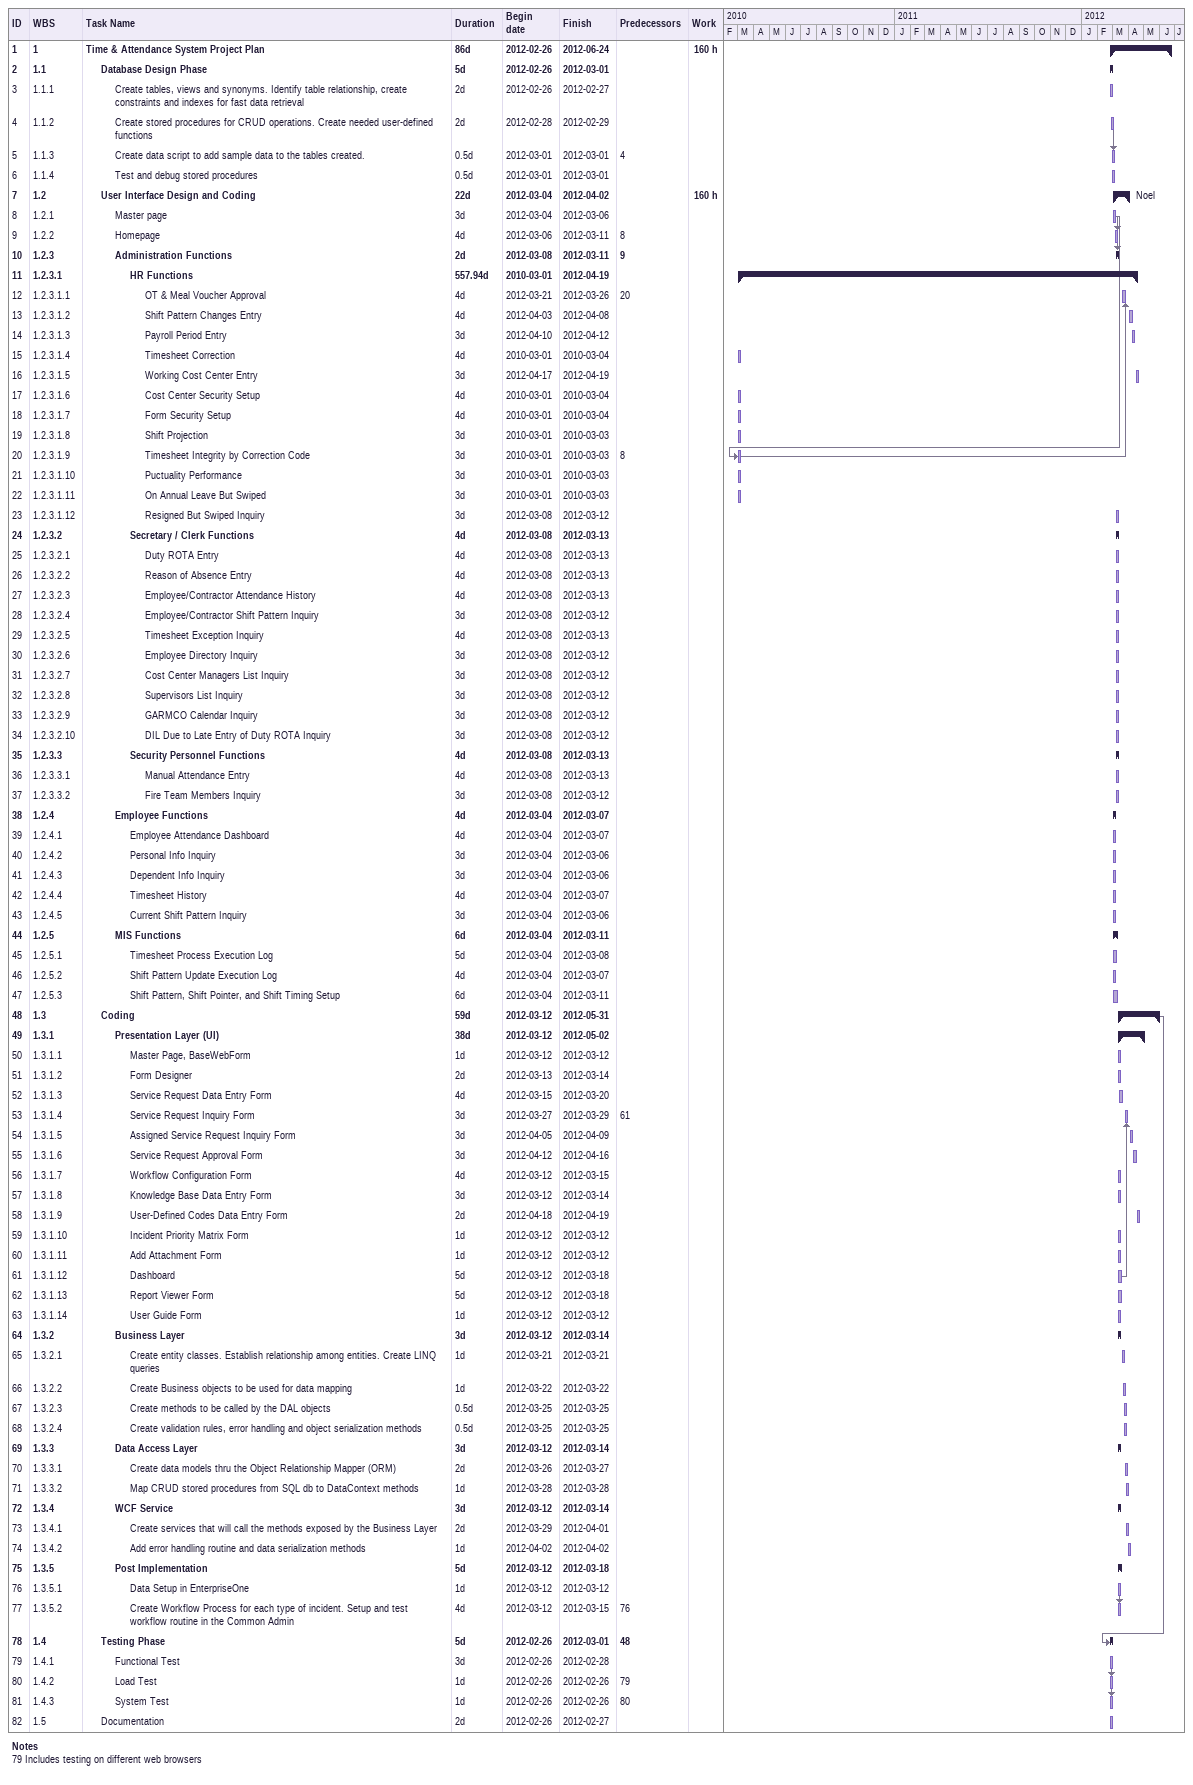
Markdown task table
| ID | WBS | Task | Duration | Start | Finish | Predecessors | Resources | Work (h) |
|---|---|---|---|---|---|---|---|---|
| 1 | 1 | **Time & Attendance System Project Plan** | 86d | 2012-02-26 | 2012-06-24 |  |  | 160 |
| 2 | 1.1 | **Database Design Phase** | 5d | 2012-02-26 | 2012-03-01 |  |  |  |
| 3 | 1.1.1 | Create tables, views and synonyms. Identify table relationship, create constraints and indexes for fast data retrieval | 2d | 2012-02-26 | 2012-02-27 |  |  |  |
| 4 | 1.1.2 | Create stored procedures for CRUD operations. Create needed user-defined functions | 2d | 2012-02-28 | 2012-02-29 |  |  |  |
| 5 | 1.1.3 | Create data script to add sample data to the tables created. | 0.5d | 2012-03-01 | 2012-03-01 | 4 |  |  |
| 6 | 1.1.4 | Test and debug stored procedures | 0.5d | 2012-03-01 | 2012-03-01 |  |  |  |
| 7 | 1.2 | **User Interface Design and Coding** | 22d | 2012-03-04 | 2012-04-02 |  | Noel | 160 |
| 8 | 1.2.1 | Master page | 3d | 2012-03-04 | 2012-03-06 |  |  |  |
| 9 | 1.2.2 | Homepage | 4d | 2012-03-06 | 2012-03-11 | 8 |  |  |
| 10 | 1.2.3 | **Administration Functions** | 2d | 2012-03-08 | 2012-03-11 | 9 |  |  |
| 11 | 1.2.3.1 | **HR Functions** | 557.94d | 2010-03-01 | 2012-04-19 |  |  |  |
| 12 | 1.2.3.1.1 | OT & Meal Voucher Approval | 4d | 2012-03-21 | 2012-03-26 | 20 |  |  |
| 13 | 1.2.3.1.2 | Shift Pattern Changes Entry | 4d | 2012-04-03 | 2012-04-08 |  |  |  |
| 14 | 1.2.3.1.3 | Payroll Period Entry | 3d | 2012-04-10 | 2012-04-12 |  |  |  |
| 15 | 1.2.3.1.4 | Timesheet Correction | 4d | 2010-03-01 | 2010-03-04 |  |  |  |
| 16 | 1.2.3.1.5 | Working Cost Center Entry | 3d | 2012-04-17 | 2012-04-19 |  |  |  |
| 17 | 1.2.3.1.6 | Cost Center Security Setup | 4d | 2010-03-01 | 2010-03-04 |  |  |  |
| 18 | 1.2.3.1.7 | Form Security Setup | 4d | 2010-03-01 | 2010-03-04 |  |  |  |
| 19 | 1.2.3.1.8 | Shift Projection | 3d | 2010-03-01 | 2010-03-03 |  |  |  |
| 20 | 1.2.3.1.9 | Timesheet Integrity by Correction Code | 3d | 2010-03-01 | 2010-03-03 | 8 |  |  |
| 21 | 1.2.3.1.10 | Puctuality Performance | 3d | 2010-03-01 | 2010-03-03 |  |  |  |
| 22 | 1.2.3.1.11 | On Annual Leave But Swiped | 3d | 2010-03-01 | 2010-03-03 |  |  |  |
| 23 | 1.2.3.1.12 | Resigned But Swiped Inquiry | 3d | 2012-03-08 | 2012-03-12 |  |  |  |
| 24 | 1.2.3.2 | **Secretary / Clerk Functions** | 4d | 2012-03-08 | 2012-03-13 |  |  |  |
| 25 | 1.2.3.2.1 | Duty ROTA Entry | 4d | 2012-03-08 | 2012-03-13 |  |  |  |
| 26 | 1.2.3.2.2 | Reason of Absence Entry | 4d | 2012-03-08 | 2012-03-13 |  |  |  |
| 27 | 1.2.3.2.3 | Employee/Contractor Attendance History | 4d | 2012-03-08 | 2012-03-13 |  |  |  |
| 28 | 1.2.3.2.4 | Employee/Contractor Shift Pattern Inquiry | 3d | 2012-03-08 | 2012-03-12 |  |  |  |
| 29 | 1.2.3.2.5 | Timesheet Exception Inquiry | 4d | 2012-03-08 | 2012-03-13 |  |  |  |
| 30 | 1.2.3.2.6 | Employee Directory Inquiry | 3d | 2012-03-08 | 2012-03-12 |  |  |  |
| 31 | 1.2.3.2.7 | Cost Center Managers List Inquiry | 3d | 2012-03-08 | 2012-03-12 |  |  |  |
| 32 | 1.2.3.2.8 | Supervisors List Inquiry | 3d | 2012-03-08 | 2012-03-12 |  |  |  |
| 33 | 1.2.3.2.9 | GARMCO Calendar Inquiry | 3d | 2012-03-08 | 2012-03-12 |  |  |  |
| 34 | 1.2.3.2.10 | DIL Due to Late Entry of Duty ROTA Inquiry | 3d | 2012-03-08 | 2012-03-12 |  |  |  |
| 35 | 1.2.3.3 | **Security Personnel Functions** | 4d | 2012-03-08 | 2012-03-13 |  |  |  |
| 36 | 1.2.3.3.1 | Manual Attendance Entry | 4d | 2012-03-08 | 2012-03-13 |  |  |  |
| 37 | 1.2.3.3.2 | Fire Team Members Inquiry | 3d | 2012-03-08 | 2012-03-12 |  |  |  |
| 38 | 1.2.4 | **Employee Functions** | 4d | 2012-03-04 | 2012-03-07 |  |  |  |
| 39 | 1.2.4.1 | Employee Attendance Dashboard | 4d | 2012-03-04 | 2012-03-07 |  |  |  |
| 40 | 1.2.4.2 | Personal Info Inquiry | 3d | 2012-03-04 | 2012-03-06 |  |  |  |
| 41 | 1.2.4.3 | Dependent Info Inquiry | 3d | 2012-03-04 | 2012-03-06 |  |  |  |
| 42 | 1.2.4.4 | Timesheet History | 4d | 2012-03-04 | 2012-03-07 |  |  |  |
| 43 | 1.2.4.5 | Current Shift Pattern Inquiry | 3d | 2012-03-04 | 2012-03-06 |  |  |  |
| 44 | 1.2.5 | **MIS Functions** | 6d | 2012-03-04 | 2012-03-11 |  |  |  |
| 45 | 1.2.5.1 | Timesheet Process Execution Log | 5d | 2012-03-04 | 2012-03-08 |  |  |  |
| 46 | 1.2.5.2 | Shift Pattern Update Execution Log | 4d | 2012-03-04 | 2012-03-07 |  |  |  |
| 47 | 1.2.5.3 | Shift Pattern, Shift Pointer, and Shift Timing Setup | 6d | 2012-03-04 | 2012-03-11 |  |  |  |
| 48 | 1.3 | **Coding** | 59d | 2012-03-12 | 2012-05-31 |  |  |  |
| 49 | 1.3.1 | **Presentation Layer (UI)** | 38d | 2012-03-12 | 2012-05-02 |  |  |  |
| 50 | 1.3.1.1 | Master Page, BaseWebForm | 1d | 2012-03-12 | 2012-03-12 |  |  |  |
| 51 | 1.3.1.2 | Form Designer | 2d | 2012-03-13 | 2012-03-14 |  |  |  |
| 52 | 1.3.1.3 | Service Request Data Entry Form | 4d | 2012-03-15 | 2012-03-20 |  |  |  |
| 53 | 1.3.1.4 | Service Request Inquiry Form | 3d | 2012-03-27 | 2012-03-29 | 61 |  |  |
| 54 | 1.3.1.5 | Assigned Service Request Inquiry Form | 3d | 2012-04-05 | 2012-04-09 |  |  |  |
| 55 | 1.3.1.6 | Service Request Approval Form | 3d | 2012-04-12 | 2012-04-16 |  |  |  |
| 56 | 1.3.1.7 | Workflow Configuration Form | 4d | 2012-03-12 | 2012-03-15 |  |  |  |
| 57 | 1.3.1.8 | Knowledge Base Data Entry Form | 3d | 2012-03-12 | 2012-03-14 |  |  |  |
| 58 | 1.3.1.9 | User-Defined Codes Data Entry Form | 2d | 2012-04-18 | 2012-04-19 |  |  |  |
| 59 | 1.3.1.10 | Incident Priority Matrix Form | 1d | 2012-03-12 | 2012-03-12 |  |  |  |
| 60 | 1.3.1.11 | Add Attachment Form | 1d | 2012-03-12 | 2012-03-12 |  |  |  |
| 61 | 1.3.1.12 | Dashboard | 5d | 2012-03-12 | 2012-03-18 |  |  |  |
| 62 | 1.3.1.13 | Report Viewer Form | 5d | 2012-03-12 | 2012-03-18 |  |  |  |
| 63 | 1.3.1.14 | User Guide Form | 1d | 2012-03-12 | 2012-03-12 |  |  |  |
| 64 | 1.3.2 | **Business Layer** | 3d | 2012-03-12 | 2012-03-14 |  |  |  |
| 65 | 1.3.2.1 | Create entity classes. Establish relationship among entities. Create LINQ queries | 1d | 2012-03-21 | 2012-03-21 |  |  |  |
| 66 | 1.3.2.2 | Create Business objects to be used for data mapping | 1d | 2012-03-22 | 2012-03-22 |  |  |  |
| 67 | 1.3.2.3 | Create methods to be called by the DAL objects | 0.5d | 2012-03-25 | 2012-03-25 |  |  |  |
| 68 | 1.3.2.4 | Create validation rules, error handling and object serialization methods | 0.5d | 2012-03-25 | 2012-03-25 |  |  |  |
| 69 | 1.3.3 | **Data Access Layer** | 3d | 2012-03-12 | 2012-03-14 |  |  |  |
| 70 | 1.3.3.1 | Create data models thru the Object Relationship Mapper (ORM) | 2d | 2012-03-26 | 2012-03-27 |  |  |  |
| 71 | 1.3.3.2 | Map CRUD stored procedures from SQL db to DataContext methods | 1d | 2012-03-28 | 2012-03-28 |  |  |  |
| 72 | 1.3.4 | **WCF Service** | 3d | 2012-03-12 | 2012-03-14 |  |  |  |
| 73 | 1.3.4.1 | Create services that will call the methods exposed by the Business Layer | 2d | 2012-03-29 | 2012-04-01 |  |  |  |
| 74 | 1.3.4.2 | Add error handling routine and data serialization methods | 1d | 2012-04-02 | 2012-04-02 |  |  |  |
| 75 | 1.3.5 | **Post Implementation** | 5d | 2012-03-12 | 2012-03-18 |  |  |  |
| 76 | 1.3.5.1 | Data Setup in EnterpriseOne | 1d | 2012-03-12 | 2012-03-12 |  |  |  |
| 77 | 1.3.5.2 | Create Workflow Process for each type of incident. Setup and test workflow routine in the Common Admin | 4d | 2012-03-12 | 2012-03-15 | 76 |  |  |
| 78 | 1.4 | **Testing Phase** | 5d | 2012-02-26 | 2012-03-01 | 48 |  |  |
| 79 | 1.4.1 | Functional Test | 3d | 2012-02-26 | 2012-02-28 |  |  |  |
| 80 | 1.4.2 | Load Test | 1d | 2012-02-26 | 2012-02-26 | 79 |  |  |
| 81 | 1.4.3 | System Test | 1d | 2012-02-26 | 2012-02-26 | 80 |  |  |
| 82 | 1.5 | Documentation | 2d | 2012-02-26 | 2012-02-27 |  |  |  |

Notes
- 79: Includes testing on different web browsers
